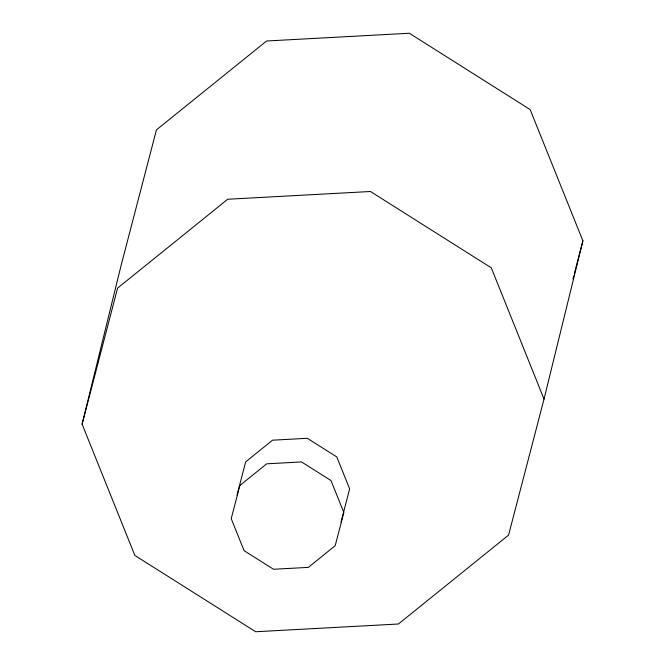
<?xml version="1.0" encoding="UTF-8"?>
<svg xmlns="http://www.w3.org/2000/svg" width="665" height="665" viewBox="0 0 665 665"><rect width="100%" height="100%" fill="white"/><g stroke="black" fill="none" stroke-linecap="round" stroke-linejoin="round"><path stroke-width="1" d="M82.103 424.162L120.972 265.917L156.441 129.866L266.59 40.997L409.332 33.25L530.155 109.584L582.897 240.838L544.028 399.083L508.559 535.134L398.41 624.003L255.668 631.75L134.845 555.416L82.103 424.162L117.58 288.12L227.721 199.242L370.463 191.495L491.285 267.829L544.028 399.083M237.023 495.026L245.668 461.859L272.525 440.188L307.321 438.301L336.781 456.913L349.64 488.908L340.995 522.075M572.989 278.851L573.77 275.85M574.294 273.847L582.897 240.838M239.866 485.483L231.221 518.658L244.08 550.653L273.531 569.265L308.336 567.378L335.185 545.707L343.838 512.54L330.979 480.537L301.519 461.934L266.723 463.821L239.866 485.483"/></g></svg>
